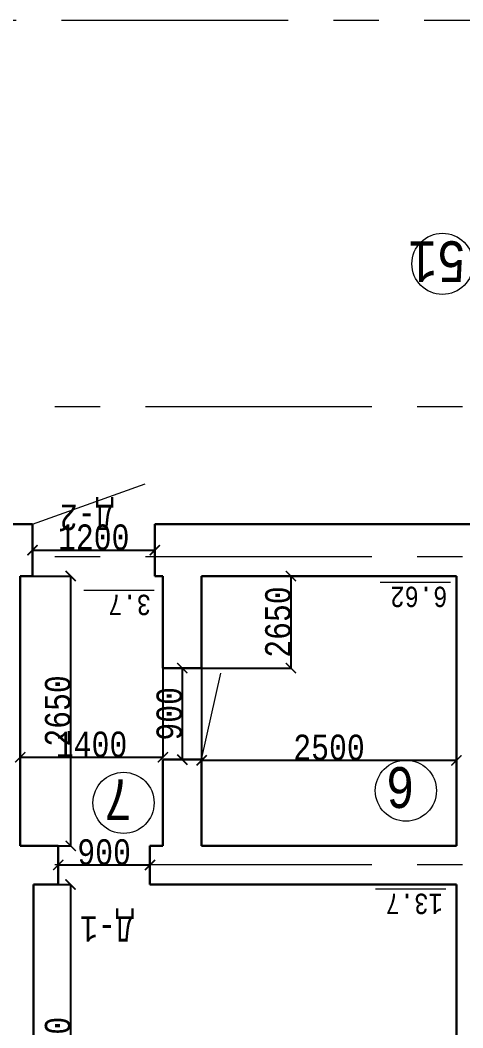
# Model space of a CAD drawing. Header units: millimetres. Extents: x -689206 to 4969298, y -1019800 to 703299.
# Drawn here: x -93654 to -89311, y -590868 to -580971 of the extents above; entities that cross this region are included whole.
import ezdxf

# ---------------------------------------------------------------- set-up
doc = ezdxf.new("R2010")
doc.units = ezdxf.units.MM
doc.linetypes.add('осеваяX2', pattern=[101.6, 63.5, -12.7, 12.7, -12.7])
for name, color, linetype, lineweight in [('несущие', 7, 'Continuous', 30), ('ПЕРЕГОРОДКИ', 252, 'Continuous', 9), ('РАЗМЕРЫ', 7, 'Continuous', 9), ('стены', 7, 'Continuous', 20)]:
    doc.layers.add(name, color=color, linetype=linetype, lineweight=lineweight)
doc.layers.add('четотам', color=7, linetype='Continuous')
doc.styles.add('Аннотативный', font='isocteur.ttf', dxfattribs={"width": 0.7, "height": 250})
doc.dimstyles.new('Аннотативный', dxfattribs={"dimscale": 0, "dimtxt": 250, "dimasz": 100, "dimexe": 1.25, "dimexo": 0.625, "dimtad": 1, "dimdec": 0, "dimtxsty": 'Аннотативный', "dimblk": 'ARCHTICK', "dimcen": 2.5, "dimadec": 0, "dimazin": 0, "dimtfac": 1, "dimtdec": 0, "dimtmove": 0, "dimatfit": 3, "dimfxl": 1, "dimarcsym": 0})

# ---------------------------------------------------------------- blocks, each defined once
blk = doc.blocks.new('_ArchTick')
at = {"color": 0, "linetype": 'ByBlock', "const_width": 0.15}
blk.add_lwpolyline([(-0.5, -0.5), (0.5, 0.5)], dxfattribs=at)
blk = doc.blocks.new('*D3302')
at = {"layer": 'Defpoints', "color": 0, "lineweight": 0, "transparency": 16777216}
for p in [(-93523.5, -589460.7), (-93523.5, -592760.7), (-93159, -592760.7)]:
    blk.add_point(p, dxfattribs=at)
at = {"layer": 'стены', "color": 0, "lineweight": -2, "transparency": 16777216}
for p, q in [((-93522.8, -589460.7), (-93157.8, -589460.7)), ((-93159, -589460.7), (-93159, -592760.7)), ((-93522.8, -592760.7), (-93157.8, -592760.7))]:
    blk.add_line(p, q, dxfattribs=at)
at = {"layer": 'стены', "color": 0, "lineweight": -2, "transparency": 16777216, "xscale": 100, "yscale": 100, "zscale": 100}
for p, rotation in [((-93159, -589460.7), 90), ((-93159, -592760.7), 270)]:
    blk.add_blockref('_ArchTick', p, dxfattribs=dict(at, rotation=rotation))
at = {"layer": 'стены', "color": 0, "lineweight": 5, "transparency": 16777216, "insert": (-93284.7, -591110.7), "char_height": 250, "attachment_point": 5, "rotation": 90, "style": 'Аннотативный'}
blk.add_mtext('3300', dxfattribs=at)
blk = doc.blocks.new('*D3306')
at = {"layer": 'Defpoints', "color": 0, "lineweight": 0, "transparency": 16777216}
for p in [(-93653.5, -587080.7), (-92253.5, -587080.7), (-92253.5, -588211)]:
    blk.add_point(p, dxfattribs=at)
at = {"layer": 'стены', "color": 0, "lineweight": -2, "transparency": 16777216}
for p, q in [((-93653.5, -587081.3), (-93653.5, -588212.2)), ((-92253.5, -587081.3), (-92253.5, -588212.2)), ((-93653.5, -588211), (-92253.5, -588211))]:
    blk.add_line(p, q, dxfattribs=at)
at = {"layer": 'стены', "color": 0, "lineweight": -2, "transparency": 16777216, "xscale": 100, "yscale": 100, "zscale": 100, "rotation": 180}
blk.add_blockref('_ArchTick', (-93653.5, -588211), dxfattribs=at)
at = {"layer": 'стены', "color": 0, "lineweight": -2, "transparency": 16777216, "xscale": 100, "yscale": 100, "zscale": 100}
blk.add_blockref('_ArchTick', (-92253.5, -588211), dxfattribs=at)
at = {"layer": 'стены', "color": 0, "lineweight": 5, "transparency": 16777216, "insert": (-92953.5, -588085.3), "char_height": 250, "attachment_point": 5, "style": 'Аннотативный'}
blk.add_mtext('1400', dxfattribs=at)
blk = doc.blocks.new('*D3465')
at = {"layer": 'Defpoints', "color": 0, "lineweight": 0, "transparency": 16777216}
for p in [(-91873.5, -586431.2), (-89373.5, -586431.2), (-91873.5, -588241)]:
    blk.add_point(p, dxfattribs=at)
at = {"layer": 'ПЕРЕГОРОДКИ', "color": 0, "lineweight": -2, "transparency": 16777216}
for p, q in [((-91873.5, -586431.8), (-91873.5, -588242.2)), ((-89373.5, -586431.8), (-89373.5, -588242.2)), ((-89373.5, -588241), (-91873.5, -588241))]:
    blk.add_line(p, q, dxfattribs=at)
at = {"layer": 'ПЕРЕГОРОДКИ', "color": 0, "lineweight": -2, "transparency": 16777216, "xscale": 100, "yscale": 100, "zscale": 100, "rotation": 180}
blk.add_blockref('_ArchTick', (-91873.5, -588241), dxfattribs=at)
at = {"layer": 'ПЕРЕГОРОДКИ', "color": 0, "lineweight": -2, "transparency": 16777216, "xscale": 100, "yscale": 100, "zscale": 100}
blk.add_blockref('_ArchTick', (-89373.5, -588241), dxfattribs=at)
at = {"layer": 'ПЕРЕГОРОДКИ', "color": 0, "lineweight": 5, "transparency": 16777216, "insert": (-90623.5, -588115.3), "char_height": 250, "attachment_point": 5, "style": 'Аннотативный'}
blk.add_mtext('2500', dxfattribs=at)
blk = doc.blocks.new('*D3466')
at = {"layer": 'Defpoints', "color": 0, "lineweight": 0, "transparency": 16777216}
for p in [(-91873.5, -586431.2), (-91873.5, -587334), (-90997.5, -587334)]:
    blk.add_point(p, dxfattribs=at)
at = {"layer": 'ПЕРЕГОРОДКИ', "color": 0, "lineweight": -2, "transparency": 16777216}
for p, q in [((-91872.8, -586431.2), (-90996.2, -586431.2)), ((-90997.5, -586431.2), (-90997.5, -587334)), ((-91872.8, -587334), (-90996.2, -587334))]:
    blk.add_line(p, q, dxfattribs=at)
at = {"layer": 'ПЕРЕГОРОДКИ', "color": 0, "lineweight": -2, "transparency": 16777216, "xscale": 100, "yscale": 100, "zscale": 100}
for p, rotation in [((-90997.5, -586431.2), 90), ((-90997.5, -587334), 270)]:
    blk.add_blockref('_ArchTick', p, dxfattribs=dict(at, rotation=rotation))
at = {"layer": 'ПЕРЕГОРОДКИ', "color": 0, "lineweight": 5, "transparency": 16777216, "insert": (-91123.1, -586882.6), "char_height": 250, "attachment_point": 5, "rotation": 90, "style": 'Аннотативный'}
blk.add_mtext('2650', dxfattribs=at)
blk = doc.blocks.new('*D3398')
at = {"layer": 'Defpoints', "color": 0, "linetype": 'ByBlock', "lineweight": 0, "transparency": 16777216}
for p in [(-93279.9, -589268.6), (-92379.9, -589268.6), (-92379.9, -589268.6)]:
    blk.add_point(p, dxfattribs=at)
at = {"layer": 'РАЗМЕРЫ', "color": 0, "linetype": 'ByBlock', "lineweight": -2, "transparency": 16777216}
for p, q in [((-93279.9, -589268), (-93279.9, -589267.4)), ((-93279.9, -589268.6), (-92379.9, -589268.6)), ((-92379.9, -589268), (-92379.9, -589267.4))]:
    blk.add_line(p, q, dxfattribs=at)
at = {"layer": 'РАЗМЕРЫ', "color": 0, "linetype": 'ByBlock', "lineweight": -2, "transparency": 16777216, "xscale": 100, "yscale": 100, "zscale": 100, "rotation": 180}
blk.add_blockref('_ArchTick', (-93279.9, -589268.6), dxfattribs=at)
at = {"layer": 'РАЗМЕРЫ', "color": 0, "linetype": 'ByBlock', "lineweight": -2, "transparency": 16777216, "xscale": 100, "yscale": 100, "zscale": 100}
blk.add_blockref('_ArchTick', (-92379.9, -589268.6), dxfattribs=at)
at = {"layer": 'РАЗМЕРЫ', "color": 0, "linetype": 'ByBlock', "lineweight": 5, "transparency": 16777216, "insert": (-92829.9, -589143), "char_height": 250, "attachment_point": 5, "style": 'Аннотативный'}
blk.add_mtext('900', dxfattribs=at)
blk = doc.blocks.new('*D3399')
at = {"layer": 'Defpoints', "color": 0, "linetype": 'ByBlock', "lineweight": 0, "transparency": 16777216}
for p in [(-93532.2, -586176.2), (-92332.2, -586176.2), (-92332.2, -586241.2)]:
    blk.add_point(p, dxfattribs=at)
at = {"layer": 'РАЗМЕРЫ', "color": 0, "linetype": 'ByBlock', "lineweight": -2, "transparency": 16777216}
for p, q in [((-93532.2, -586175.6), (-93532.2, -586175)), ((-93532.2, -586176.2), (-92332.2, -586176.2)), ((-92332.2, -586240.6), (-92332.2, -586175))]:
    blk.add_line(p, q, dxfattribs=at)
at = {"layer": 'РАЗМЕРЫ', "color": 0, "linetype": 'ByBlock', "lineweight": -2, "transparency": 16777216, "xscale": 100, "yscale": 100, "zscale": 100, "rotation": 180}
blk.add_blockref('_ArchTick', (-93532.2, -586176.2), dxfattribs=at)
at = {"layer": 'РАЗМЕРЫ', "color": 0, "linetype": 'ByBlock', "lineweight": -2, "transparency": 16777216, "xscale": 100, "yscale": 100, "zscale": 100}
blk.add_blockref('_ArchTick', (-92332.2, -586176.2), dxfattribs=at)
at = {"layer": 'РАЗМЕРЫ', "color": 0, "linetype": 'ByBlock', "lineweight": 5, "transparency": 16777216, "insert": (-92932.2, -586050.6), "char_height": 250, "attachment_point": 5, "style": 'Аннотативный'}
blk.add_mtext('1200', dxfattribs=at)
blk = doc.blocks.new('*D3379')
at = {"layer": 'Defpoints', "color": 0, "linetype": 'ByBlock', "lineweight": 0, "transparency": 16777216}
for p in [(-93653.5, -586431.2), (-93157.8, -586431.2), (-93653.5, -589080.7)]:
    blk.add_point(p, dxfattribs=at)
at = {"layer": 'РАЗМЕРЫ', "color": 0, "linetype": 'ByBlock', "lineweight": -2, "transparency": 16777216}
for p, q in [((-93652.8, -586431.2), (-93156.5, -586431.2)), ((-93157.8, -589080.7), (-93157.8, -586431.2)), ((-93652.8, -589080.7), (-93156.5, -589080.7))]:
    blk.add_line(p, q, dxfattribs=at)
at = {"layer": 'РАЗМЕРЫ', "color": 0, "linetype": 'ByBlock', "lineweight": -2, "transparency": 16777216, "xscale": 100, "yscale": 100, "zscale": 100}
for p, rotation in [((-93157.8, -586431.2), 90), ((-93157.8, -589080.7), 270)]:
    blk.add_blockref('_ArchTick', p, dxfattribs=dict(at, rotation=rotation))
at = {"layer": 'РАЗМЕРЫ', "color": 0, "linetype": 'ByBlock', "lineweight": 5, "transparency": 16777216, "insert": (-93283.4, -587755.9), "char_height": 250, "attachment_point": 5, "rotation": 90, "style": 'Аннотативный'}
blk.add_mtext('2650', dxfattribs=at)
blk = doc.blocks.new('*D3495')
at = {"layer": 'Defpoints', "color": 0, "linetype": 'ByBlock', "lineweight": 0, "transparency": 16777216}
for p in [(-92063.5, -587334), (-92063.5, -588234), (-92063.5, -588234)]:
    blk.add_point(p, dxfattribs=at)
at = {"layer": 'РАЗМЕРЫ', "color": 0, "linetype": 'ByBlock', "lineweight": -2, "transparency": 16777216}
for p, q in [((-92064.1, -587334), (-92064.7, -587334)), ((-92063.5, -587334), (-92063.5, -588234)), ((-92064.1, -588234), (-92064.7, -588234))]:
    blk.add_line(p, q, dxfattribs=at)
at = {"layer": 'РАЗМЕРЫ', "color": 0, "linetype": 'ByBlock', "lineweight": -2, "transparency": 16777216, "xscale": 100, "yscale": 100, "zscale": 100}
for p, rotation in [((-92063.5, -587334), 90), ((-92063.5, -588234), 270)]:
    blk.add_blockref('_ArchTick', p, dxfattribs=dict(at, rotation=rotation))
at = {"layer": 'РАЗМЕРЫ', "color": 0, "linetype": 'ByBlock', "lineweight": 5, "transparency": 16777216, "insert": (-92189.1, -587784), "char_height": 250, "attachment_point": 5, "rotation": 90, "style": 'Аннотативный'}
blk.add_mtext('900', dxfattribs=at)

msp = doc.modelspace()

# ---------------------------------------------------------------- linework, layer by layer
at = {"layer": 'несущие', "color": 0}
for p, q in [((-93532.2, -585921.2), (-94161.9, -585921.2)), ((-92332.2, -586431.2), (-92332.2, -585921.2)), ((-88970.7, -585921.2), (-92332.2, -585921.2)), ((-93532.2, -586431.2), (-93653.5, -586431.2)), ((-93653.5, -587080.7), (-93653.5, -586431.2)), ((-92253.5, -586431.2), (-92332.2, -586431.2)), ((-92253.5, -587080.7), (-92253.5, -586431.2)), ((-89373.5, -586431.2), (-91873.5, -586431.2)), ((-91873.5, -587080.7), (-91873.5, -586431.2))]:
    msp.add_line(p, q, dxfattribs=at)
at = {"layer": 'РАЗМЕРЫ', "linetype": 'осеваяX2', "lineweight": 5, "ltscale": 35}
msp.add_line((-132363.4, -580970.7), (-65310.7, -580970.7), dxfattribs=at)
at = {"layer": 'РАЗМЕРЫ'}
for p, q in [((-89431.7, -586492.5), (-90121, -586492.5)), ((-92340.5, -586571.4), (-93029.8, -586571.4)), ((-89477.7, -589507.8), (-90167, -589507.8))]:
    msp.add_line(p, q, dxfattribs=at)
at = {"layer": 'РАЗМЕРЫ', "linetype": 'ByBlock', "lineweight": 30}
for p, q in [((-91873.5, -587334), (-92253.5, -587334)), ((-92253.5, -588234), (-91873.5, -588234))]:
    msp.add_line(p, q, dxfattribs=at)
at = {"layer": 'РАЗМЕРЫ', "linetype": 'ByBlock', "lineweight": 9}
msp.add_line((-91873.5, -588234), (-91685.8, -587386.1), dxfattribs=at)
at = {"layer": 'стены', "linetype": 'осеваяX2', "lineweight": 5, "ltscale": 35}
for p, q in [((-65310.7, -584768.6), (-132363.4, -584768.6)), ((-65310.7, -586241.2), (-132363.4, -586241.2)), ((-65310.7, -589268.6), (-132363.4, -589268.6))]:
    msp.add_line(p, q, dxfattribs=at)
at = {"layer": 'стены', "lineweight": 9}
msp.add_line((-93532.2, -585921.2), (-92427.4, -585524.5), dxfattribs=at)
at = {"layer": 'стены', "lineweight": 30}
for p, q in [((-93532.2, -585921.2), (-93532.2, -586431.2)), ((-89373.5, -586431.2), (-89373.5, -589080.7)), ((-93653.5, -589080.7), (-93653.5, -587080.7)), ((-92253.5, -587080.7), (-92253.5, -587334)), ((-91873.5, -587080.7), (-91873.5, -587334)), ((-92253.5, -588234), (-92253.5, -589080.7)), ((-92253.5, -589080.7), (-92253.5, -588234)), ((-91873.5, -588234), (-91873.5, -589080.7)), ((-93653.5, -589080.7), (-93279.9, -589080.7)), ((-93279.9, -589080.7), (-93653.5, -589080.7)), ((-93279.9, -589460.7), (-93279.9, -589080.7)), ((-92379.9, -589080.7), (-92253.5, -589080.7)), ((-92253.5, -589080.7), (-92379.9, -589080.7)), ((-92379.9, -589080.7), (-92379.9, -589460.7)), ((-91873.5, -589080.7), (-89373.5, -589080.7)), ((-89373.5, -589080.7), (-91501.5, -589080.7)), ((-93373.5, -589460.7), (-93523.5, -589460.7)), ((-93523.5, -592760.7), (-93523.5, -589460.7)), ((-93373.5, -589460.7), (-93279.9, -589460.7)), ((-92379.9, -589460.7), (-89373.5, -589460.7)), ((-89373.5, -589460.7), (-89373.5, -592760.7))]:
    msp.add_line(p, q, dxfattribs=at)
at = {"layer": 'стены'}
for p, q in [((-89373.5, -588029.4), (-89373.5, -586431.2)), ((-89373.5, -589080.7), (-89373.5, -588929.4))]:
    msp.add_line(p, q, dxfattribs=at)
at = {"layer": 'четотам', "lineweight": 13}
for centre in [(-89510.6, -583364.1), (-89869.3, -588538.6), (-92639.3, -588658.6)]:
    msp.add_circle(centre, 300, dxfattribs=at)

# ---------------------------------------------------------------- texts
at = {"layer": 'РАЗМЕРЫ', "lineweight": 13, "ltscale": 150, "char_height": 401.1, "width": 1460, "attachment_point": 1, "rotation": 180, "style": 'Аннотативный'}
for s, insert in [('51', (-89282.6, -583544)), ('6', (-89783.5, -588708.4)), ('7', (-92553.5, -588828.4))]:
    msp.add_mtext(s, dxfattribs=dict(at, insert=insert))
at = {"layer": 'РАЗМЕРЫ', "lineweight": 20, "ltscale": 150, "char_height": 250, "width": 922.913, "attachment_point": 1, "rotation": 180, "style": 'Аннотативный'}
for s, insert in [('Д-2', (-92738.8, -585979.9)), ('Д-1', (-92540.7, -590021.5))]:
    msp.add_mtext(s, dxfattribs=dict(at, insert=insert))
at = {"layer": 'РАЗМЕРЫ', "char_height": 200, "width": 656.117, "attachment_point": 1, "rotation": 180, "style": 'Аннотативный'}
for s, insert in [('6.62', (-89461, -586735.3)), ('3.7', (-92369.8, -586814.3)), ('13.7', (-89507, -589750.6))]:
    msp.add_mtext(s, dxfattribs=dict(at, insert=insert))

# ---------------------------------------------------------------- dimensions: what is measured, and where the dimension line sits
at = {"layer": 'ПЕРЕГОРОДКИ', "color": 18, "lineweight": 5, "true_color": 0x000000}
dim = msp.add_linear_dim(base=(-91873.5, -588241), p1=(-89373.5, -586431.2), p2=(-91873.5, -586431.2), angle=180, dimstyle='Аннотативный', dxfattribs=at)
dim.commit()
dim.dimension.update_dxf_attribs({"geometry": '*D3465', "text_midpoint": (-90623.5, -588241), "dimtype": 161})
dim = msp.add_aligned_dim(p1=(-91873.5, -586431.2), p2=(-91873.5, -587334), distance=876, text='2650', dimstyle='Аннотативный', dxfattribs=at)
dim.commit()
dim.dimension.update_dxf_attribs({"geometry": '*D3466', "text_midpoint": (-91123.1, -586882.6)})
at = {"layer": 'РАЗМЕРЫ', "color": 18, "linetype": 'ByBlock', "lineweight": 5, "true_color": 0x000000}
for base, p1, p2, picture, middle in [((-92332.2, -586176.2), (-93532.2, -586176.2), (-92332.2, -586241.2), '*D3399', (-92932.2, -586050.6)), ((-92379.9, -589268.6), (-93279.9, -589268.6), (-92379.9, -589268.6), '*D3398', (-92829.9, -589143))]:
    dim = msp.add_linear_dim(base=base, p1=p1, p2=p2, angle=180, dimstyle='Аннотативный', dxfattribs=at)
    dim.commit()
    dim.dimension.update_dxf_attribs({"geometry": picture, "text_midpoint": middle})
at = {"layer": 'РАЗМЕРЫ', "linetype": 'ByBlock', "lineweight": 5}
dim = msp.add_linear_dim(base=(-93157.8, -586431.2), p1=(-93653.5, -589080.7), p2=(-93653.5, -586431.2), angle=270, text='2650', dimstyle='Аннотативный', dxfattribs=at)
dim.commit()
dim.dimension.update_dxf_attribs({"geometry": '*D3379', "text_midpoint": (-93283.4, -587755.9)})
dim = msp.add_linear_dim(base=(-92063.5, -588234), p1=(-92063.5, -587334), p2=(-92063.5, -588234), angle=270, dimstyle='Аннотативный', dxfattribs=at)
dim.commit()
dim.dimension.update_dxf_attribs({"geometry": '*D3495', "text_midpoint": (-92189.1, -587784)})
at = {"layer": 'стены', "lineweight": 5}
dim = msp.add_linear_dim(base=(-92253.5, -588211), p1=(-93653.5, -587080.7), p2=(-92253.5, -587080.7), angle=0, dimstyle='Аннотативный', dxfattribs=at)
dim.commit()
dim.dimension.update_dxf_attribs({"geometry": '*D3306', "text_midpoint": (-92953.5, -588211), "dimtype": 161})
dim = msp.add_aligned_dim(p1=(-93523.5, -589460.7), p2=(-93523.5, -592760.7), distance=364.4, dimstyle='Аннотативный', dxfattribs=at)
dim.commit()
dim.dimension.update_dxf_attribs({"geometry": '*D3302', "text_midpoint": (-93284.7, -591110.7)})

doc.saveas('drawing.dxf')
